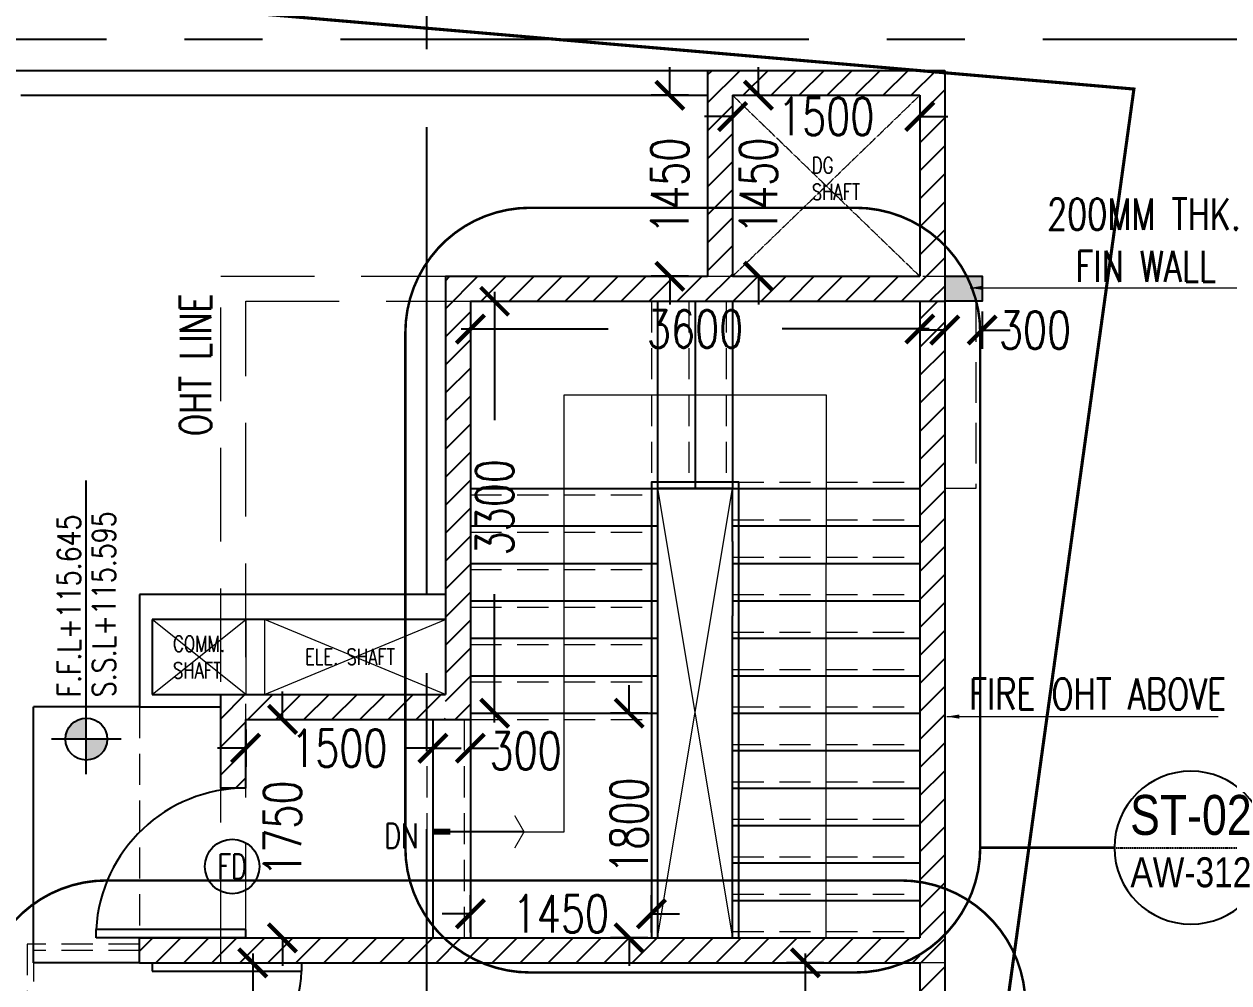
# Model space of a CAD drawing. Header units: millimetres. Extents: x -2076597 to 16308595, y -4402071 to 17875273.
# Drawn here: x -2027173 to -2017522, y -4357991 to -4350310 of the extents above; entities that cross this region are included whole.
import ezdxf
from ezdxf.enums import TextEntityAlignment as Align

# ---------------------------------------------------------------- set-up
doc = ezdxf.new("R2010")
doc.units = ezdxf.units.MM
for name, pattern in [('CENTER2', [1.125, 0.75, -0.125, 0.125, -0.125]), ('CONTINULUS', [0]), ('DASHDOT', [1, 0.5, -0.25, 0, -0.25]), ('DASHED', [19.05, 12.7, -6.35]), ('DASHED2', [0.375, 0.25, -0.125])]:
    doc.linetypes.add(name, pattern=pattern)
for name, color, linetype, lineweight in [('A- LIGHT LINE', 8, 'Continuous', 9), ('A- SHAFT', 8, 'Continuous', 9), ('A-DETL-GENF', 92, 'Continuous', 9)]:
    doc.layers.add(name, color=color, linetype=linetype, lineweight=lineweight)
for name, color, linetype in [('A- STAIRSCASE', 1, 'Continuous'), ('A-ARROW', 8, 'Continuous'), ('A-DIMS', 4, 'Continuous'), ('a-door', 1, 'Continuous'), ('A-LVL', 4, 'Continuous'), ('A-PARAPET WALL', 4, 'Continuous'), ('A-RAILING', 3, 'Continuous'), ('a-ref', 5, 'Continuous'), ('A-REFS', 3, 'DASHED'), ('A-SCHED', 1, 'Continuous'), ('A-SETBACK', 3, 'Continuous'), ('A-TXTROOM', 3, 'Continuous'), ('A-WALL', 2, 'Continuous'), ('A-WALL HATCH', 8, 'Continuous'), ('S-GRID', 252, 'CENTER2')]:
    doc.layers.add(name, color=color, linetype=linetype)
doc.styles.add('ARIAL', font='arial.ttf')
doc.styles.add('DIM 100', font='romans.shx', dxfattribs={"width": 0.8})
doc.styles.add('ROMANS', font='romans.shx', dxfattribs={"width": 0.75})
doc.styles.add('ROMANS-TITLE', font='ROMANS.shx', dxfattribs={"width": 0.8})
doc.dimstyles.new('1_100 MJR', dxfattribs={"dimscale": 100, "dimtxt": 1.75, "dimasz": 1, "dimexe": 1, "dimexo": 0, "dimgap": 0.09, "dimtad": 0, "dimdsep": 46, "dimtxsty": 'DIM 100', "dimblk": 'ARCHTICK', "dimcen": 0.09, "dimdle": 1, "dimclrd": 8, "dimclre": 8, "dimclrt": 256, "dimazin": 0, "dimtfac": 1, "dimtofl": 0, "dimtmove": 1, "dimatfit": 3, "dimfxl": 0, "dimtolj": 1, "dimtzin": 0, "dimlwd": -1, "dimlwe": -1, "dimarcsym": 0})
doc.dimstyles.new('DIMM-100', dxfattribs={"dimscale": 150, "dimtxt": 2, "dimasz": 1.5, "dimexe": 1, "dimexo": 0, "dimgap": 2, "dimtad": 0, "dimtoh": 1, "dimdec": 0, "dimzin": 0, "dimdsep": 46, "dimtxsty": 'ROMANS', "dimblk": 'ARCHTICK', "dimcen": 1.5, "dimdle": 0.5, "dimclrd": 8, "dimclre": 8, "dimclrt": 256, "dimazin": 0, "dimtfac": 1, "dimtdec": 0, "dimtix": 1, "dimtofl": 0, "dimtmove": 2, "dimatfit": 3, "dimldrblk": 'DOT', "dimfxl": 0, "dimtolj": 1, "dimtzin": 0, "dimarcsym": 0})
pattern_1 = [(45, (1802100.65, 14255482.13), (-112.2532015, 112.2532015), [])]

# ---------------------------------------------------------------- blocks, each defined once
blk = doc.blocks.new('M_Single-Flush - 0915 x 2134mm-234763-0_ ground floor')
at = {"layer": 'a-door'}
for p, q in [((406.5, -100), (406.5, -1015.3)), ((457.5, -100), (406.5, -100)), ((457.5, -100), (457.5, -1015.3)), ((457.5, -1015.3), (406.5, -1015.3))]:
    blk.add_line(p, q, dxfattribs=at)
blk.add_arc((457.5, -100), 916.7, 180, 266.81071, dxfattribs=at)
blk = doc.blocks.new('SOP')
at = {"layer": 'A-SCHED', "color": 8}
blk.add_circle((0, 0), 218, dxfattribs=at)
at = {"layer": 'A-SCHED', "style": 'ROMANS', "width": 0.7}
blk.add_attdef('D2', text='', height=200, dxfattribs=at).set_placement((0, 0), align=Align.MIDDLE_CENTER)
blk = doc.blocks.new('_ArchTick')
at = {"color": 0, "linetype": 'ByBlock', "const_width": 0.15}
blk.add_lwpolyline([(-0.5, -0.5), (0.5, 0.5)], dxfattribs=at)
blk = doc.blocks.new('*D250')
at = {"layer": 'A-DIMS', "color": 8, "lineweight": -2, "transparency": 16777216}
for p, q in [((-2020765.3, -4357830.5), (-2021065.3, -4357830.5)), ((-2020765.3, -4361580.5), (-2021065.3, -4361580.5))]:
    blk.add_line(p, q, dxfattribs=at)
at = {"layer": 'A-DIMS', "color": 8, "linetype": 'CONTINULUS', "lineweight": -2, "transparency": 16777216}
for p, q in [((-2020915.3, -4357755.5), (-2020915.3, -4359009.1)), ((-2020915.3, -4361655.5), (-2020915.3, -4360402))]:
    blk.add_line(p, q, dxfattribs=at)
at = {"layer": 'Defpoints', "color": 0, "transparency": 16777216}
for p in [(-2020915.3, -4357830.5), (-2019997.9, -4357830.5), (-2019997.9, -4361580.5)]:
    blk.add_point(p, dxfattribs=at)
at = {"layer": 'A-DIMS', "color": 8, "lineweight": -2, "transparency": 16777216, "xscale": 225, "yscale": 225, "zscale": 225}
for p, rotation in [((-2020915.3, -4357830.5), 90), ((-2020915.3, -4361580.5), 270)]:
    blk.add_blockref('_ArchTick', p, dxfattribs=dict(at, rotation=rotation))
at = {"layer": 'A-DIMS', "transparency": 16777216, "insert": (-2020915.3, -4359705.5), "char_height": 300, "attachment_point": 5, "rotation": 90, "style": 'ROMANS'}
blk.add_mtext('\\A1;3750', dxfattribs=at)
blk = doc.blocks.new('_Dot')
at = {"color": 0, "linetype": 'ByBlock', "lineweight": -2}
blk.add_line((-0.5, 0), (-1, 0), dxfattribs=at)
at = {"color": 0, "linetype": 'ByBlock', "const_width": 0.5}
blk.add_lwpolyline([(-0.25, 0, 1), (0.25, 0, 1)], format="xyb", close=True, dxfattribs=at)
blk = doc.blocks.new('*D253')
at = {"layer": 'A-DIMS', "color": 8, "lineweight": -2, "transparency": 16777216}
for p, q in [((-2025490.8, -4357830.5), (-2025190.8, -4357830.5)), ((-2025490.8, -4361580.5), (-2025190.8, -4361580.5))]:
    blk.add_line(p, q, dxfattribs=at)
at = {"layer": 'A-DIMS', "color": 8, "linetype": 'CONTINULUS', "lineweight": -2, "transparency": 16777216}
for p, q in [((-2025340.8, -4357755.5), (-2025340.8, -4359009.1)), ((-2025340.8, -4361655.5), (-2025340.8, -4360402))]:
    blk.add_line(p, q, dxfattribs=at)
at = {"layer": 'Defpoints', "color": 0, "transparency": 16777216}
for p in [(-2026047.9, -4357830.5), (-2025340.8, -4357830.5), (-2026047.9, -4361580.5)]:
    blk.add_point(p, dxfattribs=at)
at = {"layer": 'A-DIMS', "color": 8, "lineweight": -2, "transparency": 16777216, "xscale": 225, "yscale": 225, "zscale": 225}
for p, rotation in [((-2025340.8, -4357830.5), 90), ((-2025340.8, -4361580.5), 270)]:
    blk.add_blockref('_ArchTick', p, dxfattribs=dict(at, rotation=rotation))
at = {"layer": 'A-DIMS', "transparency": 16777216, "insert": (-2025340.8, -4359705.5), "char_height": 300, "attachment_point": 5, "rotation": 90, "style": 'ROMANS'}
blk.add_mtext('\\A1;3750', dxfattribs=at)
blk = doc.blocks.new('*D256')
at = {"layer": 'A-DIMS', "color": 8, "linetype": 'CONTINULUS', "lineweight": -2, "transparency": 16777216}
for p, q in [((-2022000.4, -4350880.5), (-2022000.4, -4350655.5)), ((-2022000.4, -4352330.5), (-2022000.4, -4352555.5))]:
    blk.add_line(p, q, dxfattribs=at)
at = {"layer": 'A-DIMS', "color": 8, "lineweight": -2, "transparency": 16777216}
for p, q in [((-2021850.4, -4350880.5), (-2022150.4, -4350880.5)), ((-2021850.4, -4352330.5), (-2022150.4, -4352330.5))]:
    blk.add_line(p, q, dxfattribs=at)
at = {"layer": 'Defpoints', "color": 0, "transparency": 16777216}
for p in [(-2022000.4, -4350880.5), (-2021697.9, -4350880.5), (-2021697.9, -4352330.5)]:
    blk.add_point(p, dxfattribs=at)
at = {"layer": 'A-DIMS', "color": 8, "lineweight": -2, "transparency": 16777216, "xscale": 225, "yscale": 225, "zscale": 225}
for p, rotation in [((-2022000.4, -4350880.5), 270), ((-2022000.4, -4352330.5), 90)]:
    blk.add_blockref('_ArchTick', p, dxfattribs=dict(at, rotation=rotation))
at = {"layer": 'A-DIMS', "transparency": 16777216, "insert": (-2022000.4, -4351605.5), "char_height": 300, "attachment_point": 5, "rotation": 90, "style": 'ROMANS'}
blk.add_mtext('\\A1;1450', dxfattribs=at)
blk = doc.blocks.new('*D260')
at = {"color": 8, "lineweight": -2, "transparency": 16777216}
for p, q in [((-2021497.9, -4350900.1), (-2021497.9, -4351200.1)), ((-2019997.9, -4350900.1), (-2019997.9, -4351200.1))]:
    blk.add_line(p, q, dxfattribs=at)
at = {"color": 8, "linetype": 'CONTINULUS', "lineweight": -2, "transparency": 16777216}
for p, q in [((-2021497.9, -4351050.1), (-2021722.9, -4351050.1)), ((-2019997.9, -4351050.1), (-2019772.9, -4351050.1))]:
    blk.add_line(p, q, dxfattribs=at)
at = {"layer": 'Defpoints', "color": 0, "transparency": 16777216}
for p in [(-2021497.9, -4350880.5), (-2019997.9, -4350880.5), (-2019997.9, -4351050.1)]:
    blk.add_point(p, dxfattribs=at)
at = {"color": 8, "lineweight": -2, "transparency": 16777216, "xscale": 225, "yscale": 225, "zscale": 225}
blk.add_blockref('_ArchTick', (-2021497.9, -4351050.1), dxfattribs=at)
at = {"color": 8, "lineweight": -2, "transparency": 16777216, "xscale": 225, "yscale": 225, "zscale": 225, "rotation": 180}
blk.add_blockref('_ArchTick', (-2019997.9, -4351050.1), dxfattribs=at)
at = {"transparency": 16777216, "insert": (-2020747.9, -4351050.1), "char_height": 300, "attachment_point": 5, "style": 'ROMANS'}
blk.add_mtext('\\A1;1500', dxfattribs=at)
blk = doc.blocks.new('*D261')
at = {"color": 8, "linetype": 'CONTINULUS', "lineweight": -2, "transparency": 16777216}
for p, q in [((-2021290.7, -4350880.5), (-2021290.7, -4350655.5)), ((-2021290.7, -4352330.5), (-2021290.7, -4352555.5))]:
    blk.add_line(p, q, dxfattribs=at)
at = {"color": 8, "lineweight": -2, "transparency": 16777216}
for p, q in [((-2021440.7, -4350880.5), (-2021140.7, -4350880.5)), ((-2021440.7, -4352330.5), (-2021140.7, -4352330.5))]:
    blk.add_line(p, q, dxfattribs=at)
at = {"layer": 'Defpoints', "color": 0, "transparency": 16777216}
for p in [(-2021497.9, -4350880.5), (-2021497.9, -4352330.5), (-2021290.7, -4352330.5)]:
    blk.add_point(p, dxfattribs=at)
at = {"color": 8, "lineweight": -2, "transparency": 16777216, "xscale": 225, "yscale": 225, "zscale": 225}
for p, rotation in [((-2021290.7, -4350880.5), 270), ((-2021290.7, -4352330.5), 90)]:
    blk.add_blockref('_ArchTick', p, dxfattribs=dict(at, rotation=rotation))
at = {"transparency": 16777216, "insert": (-2021290.7, -4351605.5), "char_height": 300, "attachment_point": 5, "rotation": 90, "style": 'ROMANS'}
blk.add_mtext('\\A1;1450', dxfattribs=at)
blk = doc.blocks.new('Family - ___-240295-0_ ground floor')
at = {"layer": 'A-SETBACK', "linetype": 'DASHDOT', "lineweight": -2, "ltscale": 2000, "const_width": 25}
blk.add_lwpolyline([(76479.8, 233662.7), (47865.6, 236124.2), (29165.9, 193452.3), (70914.6, 193452.3)], close=True, dxfattribs=at)
blk = doc.blocks.new('A$C7D9D46CB')
at = {"layer": 'A-ARROW'}
for p, q in [((275, 295), (0, 295)), ((1460, 265), (0, 265)), ((275, 235), (0, 235))]:
    blk.add_line(p, q, dxfattribs=at)
at = {"layer": 'A-ARROW', "const_width": 20}
blk.add_lwpolyline([(1310, 5), (1460, 265), (1310, 525)], dxfattribs=at)
blk = doc.blocks.new('LVL-P')
at = {"layer": 'A-LVL', "ltscale": 800}
h = blk.add_hatch(color=56, dxfattribs=at)
h.paths.add_polyline_path([(0, 0), (225, 0, 0.414214), (0, 225)])
h.paths.add_polyline_path([(0, -225), (0, 0), (-225, 0, 0.414214)])
at = {"layer": 'A-LVL'}
for p, q in [((0, -375), (0, 375)), ((-375, 0), (375, 0))]:
    blk.add_line(p, q, dxfattribs=at)
at = {"layer": 'A-LVL', "ltscale": 800}
blk.add_line((0, 0), (2777, 0), dxfattribs=at)
blk.add_line((0, 0), (2777, 0), dxfattribs=at)
at = {"layer": 'A-LVL'}
blk.add_circle((0, 0), 225, dxfattribs=at)
at = {"layer": 'A-LVL', "ltscale": 800, "style": 'ROMANS-TITLE', "width": 0.8}
for tag, p in [('FLOOR-LEVEL-FFL', (450, 150)), ('FLOOR-LEVEL-SSL', (450, -450))]:
    blk.add_attdef(tag, p, '', height=300, dxfattribs=at)
blk = doc.blocks.new('*D294')
at = {"layer": 'A-DIMS', "color": 8, "lineweight": -2, "transparency": 16777216}
for p, q in [((-2025102.8, -4355880.5), (-2025102.8, -4355655.5)), ((-2025252.8, -4355880.5), (-2024952.8, -4355880.5)), ((-2025252.8, -4357630.5), (-2024952.8, -4357630.5)), ((-2025102.8, -4357630.5), (-2025102.8, -4357855.5))]:
    blk.add_line(p, q, dxfattribs=at)
at = {"layer": 'Defpoints', "color": 0, "transparency": 16777216}
for p in [(-2025397.9, -4355880.5), (-2025102.8, -4355880.5), (-2025397.9, -4357630.5)]:
    blk.add_point(p, dxfattribs=at)
at = {"layer": 'A-DIMS', "color": 8, "lineweight": -2, "transparency": 16777216, "xscale": 225, "yscale": 225, "zscale": 225}
for p, rotation in [((-2025102.8, -4355880.5), 270), ((-2025102.8, -4357630.5), 90)]:
    blk.add_blockref('_ArchTick', p, dxfattribs=dict(at, rotation=rotation))
at = {"layer": 'A-DIMS', "transparency": 16777216, "insert": (-2025102.8, -4356755.5), "char_height": 300, "attachment_point": 5, "rotation": 90, "style": 'ROMANS'}
blk.add_mtext('\\A1;1750', dxfattribs=at)
blk = doc.blocks.new('*D295')
at = {"layer": 'A-DIMS', "color": 8, "lineweight": -2, "transparency": 16777216}
for p, q in [((-2025397.9, -4355961.4), (-2025397.9, -4356261.4)), ((-2023897.9, -4355961.4), (-2023897.9, -4356261.4)), ((-2025397.9, -4356111.4), (-2025622.9, -4356111.4)), ((-2023897.9, -4356111.4), (-2023672.9, -4356111.4))]:
    blk.add_line(p, q, dxfattribs=at)
at = {"layer": 'Defpoints', "color": 0, "transparency": 16777216}
for p in [(-2025397.9, -4355880.5), (-2023897.9, -4355880.5), (-2023897.9, -4356111.4)]:
    blk.add_point(p, dxfattribs=at)
at = {"layer": 'A-DIMS', "color": 8, "lineweight": -2, "transparency": 16777216, "xscale": 225, "yscale": 225, "zscale": 225}
blk.add_blockref('_ArchTick', (-2025397.9, -4356111.4), dxfattribs=at)
at = {"layer": 'A-DIMS', "color": 8, "lineweight": -2, "transparency": 16777216, "xscale": 225, "yscale": 225, "zscale": 225, "rotation": 180}
blk.add_blockref('_ArchTick', (-2023897.9, -4356111.4), dxfattribs=at)
at = {"layer": 'A-DIMS', "transparency": 16777216, "insert": (-2024647.9, -4356111.4), "char_height": 300, "attachment_point": 5, "style": 'ROMANS'}
blk.add_mtext('\\A1;1500', dxfattribs=at)
blk = doc.blocks.new('*D296')
at = {"layer": 'A-DIMS', "color": 8, "lineweight": -2, "transparency": 16777216}
for p, q in [((-2023597.9, -4357587.4), (-2023597.9, -4357287.4)), ((-2022147.9, -4357587.4), (-2022147.9, -4357287.4)), ((-2023597.9, -4357437.4), (-2023822.9, -4357437.4)), ((-2022147.9, -4357437.4), (-2021922.9, -4357437.4))]:
    blk.add_line(p, q, dxfattribs=at)
at = {"layer": 'Defpoints', "color": 0, "transparency": 16777216}
for p in [(-2022147.9, -4357437.4), (-2023597.9, -4357630.5), (-2022147.9, -4357630.5)]:
    blk.add_point(p, dxfattribs=at)
at = {"layer": 'A-DIMS', "color": 8, "lineweight": -2, "transparency": 16777216, "xscale": 225, "yscale": 225, "zscale": 225}
blk.add_blockref('_ArchTick', (-2023597.9, -4357437.4), dxfattribs=at)
at = {"layer": 'A-DIMS', "color": 8, "lineweight": -2, "transparency": 16777216, "xscale": 225, "yscale": 225, "zscale": 225, "rotation": 180}
blk.add_blockref('_ArchTick', (-2022147.9, -4357437.4), dxfattribs=at)
at = {"layer": 'A-DIMS', "transparency": 16777216, "insert": (-2022872.9, -4357437.4), "char_height": 300, "attachment_point": 5, "style": 'ROMANS'}
blk.add_mtext('\\A1;1450', dxfattribs=at)
blk = doc.blocks.new('*D297')
at = {"layer": 'A-DIMS', "color": 8, "lineweight": -2, "transparency": 16777216}
for p, q in [((-2023553.8, -4352530.5), (-2023253.8, -4352530.5)), ((-2023403.8, -4352455.5), (-2023403.8, -4353484.1)), ((-2023403.8, -4355905.5), (-2023403.8, -4354877)), ((-2023553.8, -4355830.5), (-2023253.8, -4355830.5))]:
    blk.add_line(p, q, dxfattribs=at)
at = {"layer": 'Defpoints', "color": 0, "transparency": 16777216}
for p in [(-2023597.9, -4352530.5), (-2023403.8, -4352530.5), (-2023597.9, -4355830.5)]:
    blk.add_point(p, dxfattribs=at)
at = {"layer": 'A-DIMS', "color": 8, "lineweight": -2, "transparency": 16777216, "xscale": 225, "yscale": 225, "zscale": 225}
for p, rotation in [((-2023403.8, -4352530.5), 90), ((-2023403.8, -4355830.5), 270)]:
    blk.add_blockref('_ArchTick', p, dxfattribs=dict(at, rotation=rotation))
at = {"layer": 'A-DIMS', "transparency": 16777216, "insert": (-2023403.8, -4354180.5), "char_height": 300, "attachment_point": 5, "rotation": 90, "style": 'ROMANS'}
blk.add_mtext('\\A1;3300', dxfattribs=at)
blk = doc.blocks.new('*D87')
at = {"layer": 'A-DIMS', "color": 8, "lineweight": -2, "transparency": 16777216}
for p, q in [((-2023597.9, -4352602.4), (-2023597.9, -4352902.4)), ((-2019997.9, -4352602.4), (-2019997.9, -4352902.4)), ((-2023672.9, -4352752.4), (-2022494.3, -4352752.4)), ((-2019922.9, -4352752.4), (-2021101.4, -4352752.4))]:
    blk.add_line(p, q, dxfattribs=at)
at = {"layer": 'Defpoints', "color": 0, "transparency": 16777216}
for p in [(-2023597.9, -4352530.5), (-2019997.9, -4352530.5), (-2019997.9, -4352752.4)]:
    blk.add_point(p, dxfattribs=at)
at = {"layer": 'A-DIMS', "color": 8, "lineweight": -2, "transparency": 16777216, "xscale": 225, "yscale": 225, "zscale": 225, "rotation": 180}
blk.add_blockref('_ArchTick', (-2023597.9, -4352752.4), dxfattribs=at)
at = {"layer": 'A-DIMS', "color": 8, "lineweight": -2, "transparency": 16777216, "xscale": 225, "yscale": 225, "zscale": 225}
blk.add_blockref('_ArchTick', (-2019997.9, -4352752.4), dxfattribs=at)
at = {"layer": 'A-DIMS', "transparency": 16777216, "insert": (-2021797.9, -4352752.4), "char_height": 300, "attachment_point": 5, "style": 'ROMANS'}
blk.add_mtext('\\A1;3600', dxfattribs=at)
blk = doc.blocks.new('*D298')
at = {"layer": 'A-DIMS', "color": 8, "lineweight": -2, "transparency": 16777216}
for p, q in [((-2023897.9, -4355961.4), (-2023897.9, -4356261.4)), ((-2023597.9, -4355961.4), (-2023597.9, -4356261.4)), ((-2023897.9, -4356111.4), (-2024122.9, -4356111.4)), ((-2023597.9, -4356111.4), (-2023372.9, -4356111.4))]:
    blk.add_line(p, q, dxfattribs=at)
at = {"layer": 'Defpoints', "color": 0, "transparency": 16777216}
for p in [(-2023897.9, -4355880.5), (-2023597.9, -4355880.5), (-2023597.9, -4356111.4)]:
    blk.add_point(p, dxfattribs=at)
at = {"layer": 'A-DIMS', "color": 8, "lineweight": -2, "transparency": 16777216, "xscale": 225, "yscale": 225, "zscale": 225}
blk.add_blockref('_ArchTick', (-2023897.9, -4356111.4), dxfattribs=at)
at = {"layer": 'A-DIMS', "color": 8, "lineweight": -2, "transparency": 16777216, "xscale": 225, "yscale": 225, "zscale": 225, "rotation": 180}
blk.add_blockref('_ArchTick', (-2023597.9, -4356111.4), dxfattribs=at)
at = {"layer": 'A-DIMS', "transparency": 16777216, "insert": (-2023155.3, -4356131.4), "char_height": 300, "attachment_point": 5, "style": 'ROMANS'}
blk.add_mtext('\\A1;300', dxfattribs=at)
blk = doc.blocks.new('*D299')
at = {"layer": 'A-DIMS', "color": 8, "lineweight": -2, "transparency": 16777216}
for p, q in [((-2022325.8, -4355830.5), (-2022325.8, -4355605.5)), ((-2022175.8, -4355830.5), (-2022475.8, -4355830.5)), ((-2022175.8, -4357630.5), (-2022475.8, -4357630.5)), ((-2022325.8, -4357630.5), (-2022325.8, -4357855.5))]:
    blk.add_line(p, q, dxfattribs=at)
at = {"layer": 'Defpoints', "color": 0, "transparency": 16777216}
for p in [(-2022325.8, -4355830.5), (-2022147.9, -4355830.5), (-2022147.9, -4357630.5)]:
    blk.add_point(p, dxfattribs=at)
at = {"layer": 'A-DIMS', "color": 8, "lineweight": -2, "transparency": 16777216, "xscale": 225, "yscale": 225, "zscale": 225}
for p, rotation in [((-2022325.8, -4355830.5), 270), ((-2022325.8, -4357630.5), 90)]:
    blk.add_blockref('_ArchTick', p, dxfattribs=dict(at, rotation=rotation))
at = {"layer": 'A-DIMS', "transparency": 16777216, "insert": (-2022325.8, -4356730.5), "char_height": 300, "attachment_point": 5, "rotation": 90, "style": 'ROMANS'}
blk.add_mtext('\\A1;1800', dxfattribs=at)
blk = doc.blocks.new('REF')
at = {"layer": 'a-ref'}
blk.add_arc((0, 0), 766, 0, 180, dxfattribs=at)
at = {"layer": 'A-REFS'}
blk.add_line((-766, 0), (766, 0), dxfattribs=at)
at = {"layer": 'A-REFS', "color": 10, "linetype": 'Continuous', "style": 'ARIAL', "width": 0.8}
blk.add_attdef('01', text='', height=400, dxfattribs=at).set_placement((0, 328), align=Align.MIDDLE_CENTER)
blk.add_attdef('AW-305', text='', height=300, dxfattribs=at).set_placement((0, -246), align=Align.MIDDLE)
blk = doc.blocks.new('*D402')
at = {"color": 8, "lineweight": -2, "transparency": 16777216}
for p, q in [((-2019797.9, -4352611.1), (-2019797.9, -4352911.1)), ((-2019497.9, -4352611.1), (-2019497.9, -4352911.1))]:
    blk.add_line(p, q, dxfattribs=at)
at = {"color": 8, "linetype": 'CONTINULUS', "lineweight": -2, "transparency": 16777216}
for p, q in [((-2019797.9, -4352761.1), (-2020022.9, -4352761.1)), ((-2019497.9, -4352761.1), (-2019272.9, -4352761.1))]:
    blk.add_line(p, q, dxfattribs=at)
at = {"layer": 'Defpoints', "color": 0, "transparency": 16777216}
for p in [(-2019797.9, -4352530.5), (-2019497.9, -4352530.5), (-2019497.9, -4352761.1)]:
    blk.add_point(p, dxfattribs=at)
at = {"color": 8, "lineweight": -2, "transparency": 16777216, "xscale": 225, "yscale": 225, "zscale": 225}
blk.add_blockref('_ArchTick', (-2019797.9, -4352761.1), dxfattribs=at)
at = {"color": 8, "lineweight": -2, "transparency": 16777216, "xscale": 225, "yscale": 225, "zscale": 225, "rotation": 180}
blk.add_blockref('_ArchTick', (-2019497.9, -4352761.1), dxfattribs=at)
at = {"transparency": 16777216, "insert": (-2019074.8, -4352761.1), "char_height": 300, "attachment_point": 5, "style": 'ROMANS'}
blk.add_mtext('\\A1;300', dxfattribs=at)

msp = doc.modelspace()

# ---------------------------------------------------------------- hatches: boundary and pattern name
at = {"layer": 'A-WALL HATCH'}
h = msp.add_hatch(dxfattribs=at)
h.set_pattern_fill('ANSI31', color=256, scale=50)
h.set_pattern_definition(pattern_1)
h.paths.add_polyline_path([(-2019997.9, -4350880.5), (-2021697.9, -4350880.5), (-2021697.9, -4350680.5), (-2019997.9, -4350680.5)])
h.paths.add_polyline_path([(-2021697.9, -4350880.5), (-2021497.9, -4350880.5), (-2021497.9, -4352330.5), (-2021697.9, -4352330.5)])
h.paths.add_polyline_path([(-2019797.9, -4350680.5), (-2019997.9, -4350680.5), (-2019997.9, -4352330.5), (-2019797.9, -4352330.5)])
h.paths.add_polyline_path([(-2023597.9, -4352330.5), (-2019797.9, -4352330.5), (-2019797.9, -4352530.5), (-2023597.9, -4352530.5)])
h.paths.add_polyline_path([(-2023597.9, -4355880.5), (-2023797.9, -4355880.5), (-2023797.9, -4352330.5), (-2023597.9, -4352330.5)])
h = msp.add_hatch(color=252, dxfattribs=at)
h.dxf.hatch_style = 1
h.paths.add_polyline_path([(-2019497.9, -4352330.5), (-2019797.9, -4352330.5), (-2019797.9, -4352530.5), (-2019497.9, -4352530.5)])
h = msp.add_hatch(dxfattribs=at)
h.set_pattern_fill('ANSI31', color=256, scale=50)
h.set_pattern_definition([(45, (-2740619.58, -3372660.15), (-112.253202, 112.253202), [])])
h.paths.add_polyline_path([(-2019997.9, -4357621.9), (-2019797.9, -4357621.9), (-2019797.9, -4352530.5), (-2019997.9, -4352530.5)])
h.paths.add_polyline_path([(-2019997.9, -4359830.5), (-2019797.9, -4359830.5), (-2019797.9, -4357630.5), (-2019997.9, -4357630.5)])
h.paths.add_polyline_path([(-2019797.9, -4360730.5), (-2019997.9, -4360730.5), (-2019997.9, -4361580.5), (-2026247.9, -4361580.5), (-2026247.9, -4361780.5), (-2019798.2, -4361780.5), (-2019797.9, -4361778.3)])
h = msp.add_hatch(dxfattribs=at)
h.set_pattern_fill('ANSI31', color=256, scale=50)
h.set_pattern_definition([(45, (1690058.84, 14088973.87), (-112.2532015, 112.2532015), [])])
h.paths.add_polyline_path([(-2023797.9, -4355680.5), (-2025597.9, -4355680.5), (-2025597.9, -4356430.5), (-2025397.9, -4356430.5), (-2025397.9, -4355882.2), (-2023797.9, -4355880.5)])
h = msp.add_hatch(dxfattribs=at)
h.set_pattern_fill('ANSI31', color=256, scale=50)
h.set_pattern_definition(pattern_1)
h.paths.add_polyline_path([(-2026247.9, -4357830.5), (-2019997.9, -4357830.5), (-2019997.9, -4357630.5), (-2026247.9, -4357630.5)])

# ---------------------------------------------------------------- linework, layer by layer
at = {"layer": 'A- LIGHT LINE', "color": 5, "linetype": 'DASHED2', "ltscale": 1000}
for p, q in [((-2022147.9, -4352530.5), (-2022147.9, -4355530.5)), ((-2021847.9, -4352530.5), (-2021847.9, -4354030.5)), ((-2021547.9, -4352530.5), (-2021547.9, -4354030.5)), ((-2021497.9, -4353980.5), (-2019997.9, -4353980.5)), ((-2023597.9, -4354080.5), (-2022147.9, -4354080.5)), ((-2021497.9, -4354280.5), (-2019997.9, -4354280.5)), ((-2023597.9, -4354380.5), (-2022097.9, -4354380.5)), ((-2021497.9, -4354580.5), (-2019997.9, -4354580.5)), ((-2023597.9, -4354680.5), (-2022097.9, -4354680.5)), ((-2021497.9, -4354880.5), (-2019997.9, -4354880.5)), ((-2023597.9, -4354980.5), (-2022097.9, -4354980.5)), ((-2021497.9, -4355180.5), (-2019997.9, -4355180.5)), ((-2023597.9, -4355280.5), (-2022097.9, -4355280.5)), ((-2021497.9, -4355480.5), (-2019997.9, -4355480.5)), ((-2023597.9, -4355580.5), (-2022097.9, -4355580.5)), ((-2021497.9, -4355780.5), (-2019997.9, -4355780.5)), ((-2023947.9, -4355880.5), (-2023947.9, -4357630.5)), ((-2023647.9, -4355880.5), (-2023647.9, -4357630.5)), ((-2023597.9, -4355880.5), (-2022097.9, -4355880.5)), ((-2021497.9, -4356080.5), (-2019997.9, -4356080.5)), ((-2021497.9, -4356380.5), (-2019997.9, -4356380.5)), ((-2021497.9, -4356680.5), (-2019997.9, -4356680.5)), ((-2021497.9, -4356980.5), (-2019997.9, -4356980.5)), ((-2021497.9, -4357280.5), (-2019997.9, -4357280.5)), ((-2021497.9, -4357580.5), (-2019997.9, -4357580.5)), ((-2027147.9, -4357680.5), (-2027147.9, -4360280.5)), ((-2026247.9, -4357680.5), (-2027147.9, -4357680.5)), ((-2027097.9, -4357730.5), (-2027097.9, -4360280.5)), ((-2026247.9, -4357730.5), (-2027097.9, -4357730.5))]:
    msp.add_line(p, q, dxfattribs=at)
at = {"layer": 'A- LIGHT LINE', "color": 1, "linetype": 'DASHED2', "ltscale": 1300}
msp.add_lwpolyline([(-2019797.9, -4352530.5), (-2019547.9, -4352530.5), (-2019547.9, -4354030.5), (-2019797.9, -4354030.5)], dxfattribs=at)
at = {"layer": 'A- LIGHT LINE'}
for points in [[(-2023597.9, -4356780.5), (-2022847.9, -4356780.5), (-2022847.9, -4353280.5), (-2020747.9, -4353280.5), (-2020747.9, -4354630.5)], [(-2020747.9, -4357630.5), (-2020747.9, -4354630.5)]]:
    msp.add_lwpolyline(points, dxfattribs=at)
at = {"layer": 'A- LIGHT LINE', "color": 5, "linetype": 'DASHED2', "ltscale": 1000}
msp.add_lwpolyline([(-2026247.9, -4355780.5), (-2026247.9, -4357630.5)], dxfattribs=at)
at = {"layer": 'A- SHAFT', "linetype": 'DASHED2', "ltscale": 2.5}
for p, q in [((-2021497.9, -4352330.5), (-2019997.9, -4350880.5)), ((-2019997.9, -4352330.5), (-2021497.9, -4350880.5))]:
    msp.add_line(p, q, dxfattribs=at)
at = {"layer": 'A- SHAFT', "linetype": 'CONTINULUS', "ltscale": 8}
for p, q in [((-2022097.9, -4357630.5), (-2021497.9, -4354030.5)), ((-2022097.9, -4354030.5), (-2021497.9, -4357630.5))]:
    msp.add_line(p, q, dxfattribs=at)
at = {"layer": 'A- SHAFT'}
for p, q in [((-2025397.9, -4355680.5), (-2026147.9, -4355080.5)), ((-2026147.9, -4355680.5), (-2025397.9, -4355080.5)), ((-2025247.9, -4355680.5), (-2023797.9, -4355080.5)), ((-2023797.9, -4355680.5), (-2025247.9, -4355080.5))]:
    msp.add_line(p, q, dxfattribs=at)
at = {"layer": 'A- SHAFT', "linetype": 'DASHED2', "ltscale": 3000}
for points in [[(-2025597.9, -4352330.5), (-2019797.9, -4352330.5), (-2019797.9, -4357830.5), (-2025597.9, -4357830.5)], [(-2025397.9, -4352530.5), (-2019997.9, -4352530.5), (-2019997.9, -4357630.5), (-2025397.9, -4357630.5)]]:
    msp.add_lwpolyline(points, close=True, dxfattribs=at)
at = {"layer": 'A- SHAFT'}
for points in [[(-2025397.9, -4355680.5), (-2026147.9, -4355680.5), (-2026147.9, -4355080.5), (-2025397.9, -4355080.5)], [(-2025247.9, -4355680.5), (-2023797.9, -4355680.5), (-2023797.9, -4355080.5), (-2025247.9, -4355080.5)]]:
    msp.add_lwpolyline(points, close=True, dxfattribs=at)
at = {"layer": 'A- STAIRSCASE'}
for p, q in [((-2022097.9, -4352530.5), (-2022097.9, -4354030.5)), ((-2021797.9, -4352530.5), (-2021797.9, -4354030.5)), ((-2021497.9, -4352530.5), (-2021497.9, -4354030.5)), ((-2023597.9, -4354030.5), (-2019997.9, -4354030.5)), ((-2023597.9, -4354330.5), (-2022097.9, -4354330.5)), ((-2021497.9, -4354330.5), (-2019997.9, -4354330.5)), ((-2023597.9, -4354630.5), (-2022097.9, -4354630.5)), ((-2021497.9, -4354630.5), (-2019997.9, -4354630.5)), ((-2023597.9, -4354930.5), (-2022097.9, -4354930.5)), ((-2021497.9, -4354930.5), (-2019997.9, -4354930.5)), ((-2023597.9, -4355230.5), (-2022097.9, -4355230.5)), ((-2021497.9, -4355230.5), (-2019997.9, -4355230.5)), ((-2023597.9, -4355530.5), (-2022097.9, -4355530.5)), ((-2021497.9, -4355530.5), (-2019997.9, -4355530.5)), ((-2027097.9, -4357830.5), (-2027097.9, -4355780.5)), ((-2026247.9, -4355780.5), (-2027097.9, -4355780.5)), ((-2023897.9, -4355880.5), (-2023897.9, -4357630.5)), ((-2023597.9, -4355830.5), (-2022097.9, -4355830.5)), ((-2023597.9, -4355880.5), (-2023597.9, -4357630.5)), ((-2021497.9, -4355830.5), (-2019997.9, -4355830.5)), ((-2021497.9, -4356130.5), (-2019997.9, -4356130.5)), ((-2021497.9, -4356430.5), (-2019997.9, -4356430.5)), ((-2021497.9, -4356730.5), (-2019997.9, -4356730.5)), ((-2021497.9, -4357030.5), (-2019997.9, -4357030.5)), ((-2021497.9, -4357330.5), (-2019997.9, -4357330.5)), ((-2026247.9, -4357830.5), (-2027097.9, -4357830.5))]:
    msp.add_line(p, q, dxfattribs=at)
at = {"layer": 'A-PARAPET WALL'}
for p, q in [((-2027397.9, -4350680.5), (-2021697.9, -4350680.5)), ((-2027197.9, -4350880.5), (-2021697.9, -4350880.5)), ((-2023797.9, -4354880.5), (-2026247.9, -4354880.5)), ((-2026247.9, -4354880.5), (-2026247.9, -4355780.5)), ((-2023797.9, -4355080.5), (-2026147.9, -4355080.5)), ((-2026147.9, -4355080.5), (-2026147.9, -4355680.5)), ((-2026147.9, -4355680.5), (-2025597.9, -4355680.5)), ((-2026247.9, -4355780.5), (-2025597.9, -4355780.5))]:
    msp.add_line(p, q, dxfattribs=at)
at = {"layer": 'A-RAILING'}
for p, q in [((-2021497.9, -4354454.1), (-2021497.9, -4355050.4)), ((-2021447.9, -4355063.6), (-2021447.9, -4354467.4))]:
    msp.add_line(p, q, dxfattribs=at)
for points in [[(-2021447.9, -4354467.4), (-2021447.9, -4353980.5), (-2022147.9, -4353980.5), (-2022147.9, -4357630.5)], [(-2021497.9, -4354454.1), (-2021497.9, -4354030.5), (-2022097.9, -4354030.5), (-2022097.9, -4357630.5)], [(-2021497.9, -4357630.5), (-2021497.9, -4355050.4)], [(-2021447.9, -4357630.5), (-2021447.9, -4355063.6)]]:
    msp.add_lwpolyline(points, dxfattribs=at)
at = {"layer": 'a-ref', "linetype": 'DASHDOT', "ltscale": 1000, "const_width": 20}
for points in [[(-2020513.8, -4357907.8), (-2023118.8, -4357907.8, -0.414214), (-2024118.8, -4356907.8), (-2024118.8, -4352781.3, -0.414214), (-2023118.8, -4351781.3), (-2020513.8, -4351781.3, -0.414214), (-2019513.8, -4352781.3), (-2019513.8, -4356907.8, -0.414214)], [(-2020151.3, -4362126.9), (-2026512.3, -4362126.9, -0.414214), (-2027512.3, -4361126.9), (-2027512.3, -4358170.4, -0.414214), (-2026512.3, -4357170.4), (-2020151.3, -4357170.4, -0.414214), (-2019151.3, -4358170.4), (-2019151.3, -4361126.9, -0.414214)]]:
    msp.add_lwpolyline(points, format="xyb", close=True, dxfattribs=at)
msp.add_lwpolyline([(-2019513.8, -4356907.8), (-2018439.3, -4356907.8)], dxfattribs=at)
at = {"layer": 'a-ref'}
msp.add_arc((-2017826.3, -4356907.8), 613, 180, 0, dxfattribs=at)
at = {"layer": 'A-WALL'}
for p, q in [((-2021697.9, -4350680.5), (-2019797.9, -4350680.5)), ((-2021697.9, -4350680.5), (-2021697.9, -4352330.5)), ((-2019797.9, -4350680.5), (-2019797.9, -4352530.5)), ((-2021497.9, -4350880.5), (-2019997.9, -4350880.5)), ((-2021497.9, -4350880.5), (-2021497.9, -4352330.5)), ((-2019997.9, -4350880.5), (-2019997.9, -4352330.5)), ((-2023797.9, -4352330.5), (-2021697.9, -4352330.5)), ((-2023797.9, -4352330.5), (-2023797.9, -4355680.5)), ((-2021497.9, -4352330.5), (-2019997.9, -4352330.5)), ((-2023597.9, -4352530.5), (-2019797.9, -4352530.5)), ((-2023597.9, -4352530.5), (-2023597.9, -4355880.5)), ((-2019997.9, -4352530.5), (-2019997.9, -4357630.5)), ((-2019797.9, -4352530.5), (-2019797.9, -4361780.5)), ((-2025597.9, -4355680.5), (-2023797.9, -4355680.5)), ((-2025597.9, -4356430.5), (-2025597.9, -4355680.5)), ((-2025397.9, -4355880.5), (-2023597.9, -4355880.5)), ((-2025397.9, -4356430.5), (-2025397.9, -4355880.5)), ((-2025397.9, -4356430.5), (-2025597.9, -4356430.5)), ((-2026247.9, -4357630.5), (-2019997.9, -4357630.5)), ((-2026247.9, -4357830.5), (-2026247.9, -4357630.5)), ((-2026247.9, -4357830.5), (-2019997.9, -4357830.5)), ((-2019997.9, -4357830.5), (-2019997.9, -4361580.5))]:
    msp.add_line(p, q, dxfattribs=at)
msp.add_lwpolyline([(-2019797.9, -4352330.5), (-2019497.9, -4352330.5), (-2019497.9, -4352530.5), (-2019797.9, -4352530.5)], dxfattribs=at)
at = {"layer": 'S-GRID', "ltscale": 5000}
for p, q in [((-2023947.9, -4399885.2), (-2023947.9, -4339056.6)), ((-2075262.6, -4350430.5), (-2009983.3, -4350430.5))]:
    msp.add_line(p, q, dxfattribs=at)

# ---------------------------------------------------------------- block references
at = {"layer": 'A- LIGHT LINE', "xscale": -0.4999999999999991, "yscale": 0.5, "zscale": 0.5, "rotation": 179.9999816950331}
msp.add_blockref('A$C7D9D46CB', (-2023897.9, -4356648.1), dxfattribs=at)
at = {"layer": 'A-DETL-GENF', "color": 8}
msp.add_blockref('Family - ___-240295-0_ ground floor', (-2094762.5, -4584492.9), dxfattribs=at)
at = {"layer": 'a-door', "xscale": 1.309055508391418, "yscale": 1.309055508391418, "zscale": 1.309055508391418}
for p, rotation in [((-2025267, -4357031.6), 270), ((-2026278.8, -4358429.4), 90.00000000000001)]:
    msp.add_blockref('M_Single-Flush - 0915 x 2134mm-234763-0_ ground floor', p, dxfattribs=dict(at, rotation=rotation))
at = {"layer": 'A-LVL'}
ref = msp.add_blockref('LVL-P', (-2026674.4, -4356038.2), dxfattribs=dict(at, xscale=0.7457013811068691, yscale=0.7457013811068691, zscale=0.7457013811068691, rotation=90))
ref.add_attrib('FLOOR-LEVEL-FFL', 'F.F.L+115.645', (-2026720.1, -4355702.6), dxfattribs={"ltscale": 800, "height": 186.425, "rotation": 90, "style": 'ROMANS-TITLE', "width": 0.8})
ref.add_attrib('FLOOR-LEVEL-SSL', 'S.S.L+115.595', (-2026439.8, -4355702.6), dxfattribs={"ltscale": 800, "height": 186.425, "rotation": 90, "style": 'ROMANS-TITLE', "width": 0.8})
at = {"layer": 'A-REFS', "xscale": 0.8, "yscale": 0.8, "zscale": 0.8}
msp.add_blockref('REF', (-2017826.3, -4356907.8), dxfattribs=at).add_auto_attribs({'01': 'ST-02', 'AW-305': 'AW-312'})
at = {"layer": 'A-SCHED'}
msp.add_blockref('SOP', (-2025505.8, -4357058.6), dxfattribs=at).add_auto_attribs({'D2': 'FD'})

# ---------------------------------------------------------------- texts
at = {"layer": 'A-TXTROOM', "attachment_point": 1, "style": 'ROMANS'}
for s, insert, char_height, width in [('DG \\PSHAFT', (-2020862.2, -4351377.2, 0), 128, 1088.756), ('\\pi988.8;200MM THK. \\P\\pi1216.7;FIN WALL ', (-2019967, -4351708.3, 0), 250.282, 3684.893), ('COMM.\\PSHAFT', (-2025979.3, -4355210.5, 0), 128, 1088.756), ('ELE. SHAFT', (-2024922.8, -4355314.2, 0), 128, 1088.756), ('\\pi680.42;FIRE OHT ABOVE ', (-2020282.8, -4355551.2, 0), 250.282, 3684.893), ('DN', (-2024287.8, -4356712.9), 200, 994.286)]:
    msp.add_mtext(s, dxfattribs=dict(at, insert=insert, char_height=char_height, width=width))
at = {"layer": 'A-TXTROOM', "insert": (-2025924.3, -4353610.3), "char_height": 250.28, "width": 3684.893, "attachment_point": 1, "rotation": 90, "style": 'ROMANS'}
msp.add_mtext('OHT LINE', dxfattribs=at)

# ---------------------------------------------------------------- dimensions: what is measured, and where the dimension line sits
for p2, distance, picture, middle in [((-2021497.9, -4352330.5), 207.2, '*D261', (-2021290.7, -4351605.5)), ((-2019997.9, -4350880.5), -169.6, '*D260', (-2020747.9, -4351050.1))]:
    dim = msp.add_aligned_dim(p1=(-2021497.9, -4350880.5), p2=p2, distance=distance, dimstyle='DIMM-100', override={"dimfxlon": 1})
    dim.commit()
    dim.dimension.update_dxf_attribs({"geometry": picture, "text_midpoint": middle})
dim = msp.add_linear_dim(base=(-2019497.9, -4352761.1), p1=(-2019797.9, -4352530.5), p2=(-2019497.9, -4352530.5), dimstyle='DIMM-100', override={"dimfxlon": 1})
dim.commit()
dim.dimension.update_dxf_attribs({"geometry": '*D402', "text_midpoint": (-2019074.8, -4352761.1), "dimtype": 128})
at = {"layer": 'A-DIMS'}
for p1, p2, distance, picture, middle in [((-2021697.9, -4352330.5), (-2021697.9, -4350880.5), 302.5, '*D256', (-2022000.4, -4351605.5)), ((-2026047.9, -4361580.5), (-2026047.9, -4357830.5), -707, '*D253', (-2025340.8, -4359705.5)), ((-2019997.9, -4361580.5), (-2019997.9, -4357830.5), 917.5, '*D250', (-2020915.3, -4359705.5))]:
    dim = msp.add_aligned_dim(p1=p1, p2=p2, distance=distance, dimstyle='DIMM-100', override={"dimfxlon": 1}, dxfattribs=at)
    dim.commit()
    dim.dimension.update_dxf_attribs({"geometry": picture, "text_midpoint": middle})
for base, p1, p2, picture, middle in [((-2023403.8, -4352530.5), (-2023597.9, -4355830.5), (-2023597.9, -4352530.5), '*D297', (-2023403.8, -4354180.5)), ((-2022325.8, -4355830.5), (-2022147.9, -4357630.5), (-2022147.9, -4355830.5), '*D299', (-2022325.8, -4356730.5)), ((-2025102.8, -4355880.5), (-2025397.9, -4357630.5), (-2025397.9, -4355880.5), '*D294', (-2025102.8, -4356755.5))]:
    dim = msp.add_linear_dim(base=base, p1=p1, p2=p2, angle=90, dimstyle='DIMM-100', override={"dimfxlon": 1}, dxfattribs=at)
    dim.commit()
    dim.dimension.update_dxf_attribs({"geometry": picture, "text_midpoint": middle})
for base, p1, p2, picture, middle in [((-2019997.9, -4352752.4), (-2023597.9, -4352530.5), (-2019997.9, -4352530.5), '*D87', (-2021797.9, -4352752.4)), ((-2023897.9, -4356111.4), (-2025397.9, -4355880.5), (-2023897.9, -4355880.5), '*D295', (-2024647.9, -4356111.4)), ((-2022147.9, -4357437.4), (-2023597.9, -4357630.5), (-2022147.9, -4357630.5), '*D296', (-2022872.9, -4357437.4))]:
    dim = msp.add_linear_dim(base=base, p1=p1, p2=p2, dimstyle='DIMM-100', override={"dimfxlon": 1}, dxfattribs=at)
    dim.commit()
    dim.dimension.update_dxf_attribs({"geometry": picture, "text_midpoint": middle})
dim = msp.add_linear_dim(base=(-2023597.9, -4356111.4), p1=(-2023897.9, -4355880.5), p2=(-2023597.9, -4355880.5), dimstyle='DIMM-100', override={"dimfxlon": 1}, dxfattribs=at)
dim.commit()
dim.dimension.update_dxf_attribs({"geometry": '*D298', "text_midpoint": (-2023155.3, -4356131.4), "dimtype": 128})

# ---------------------------------------------------------------- leaders
at = {"layer": 'A- LIGHT LINE'}
for points in [[(-2019594.4, -4352422.9), (-2017421, -4352422.9)], [(-2019781.5, -4355857.6), (-2017608.1, -4355857.6)]]:
    msp.add_leader(points, dimstyle='1_100 MJR', dxfattribs=at)

doc.saveas('drawing.dxf')
